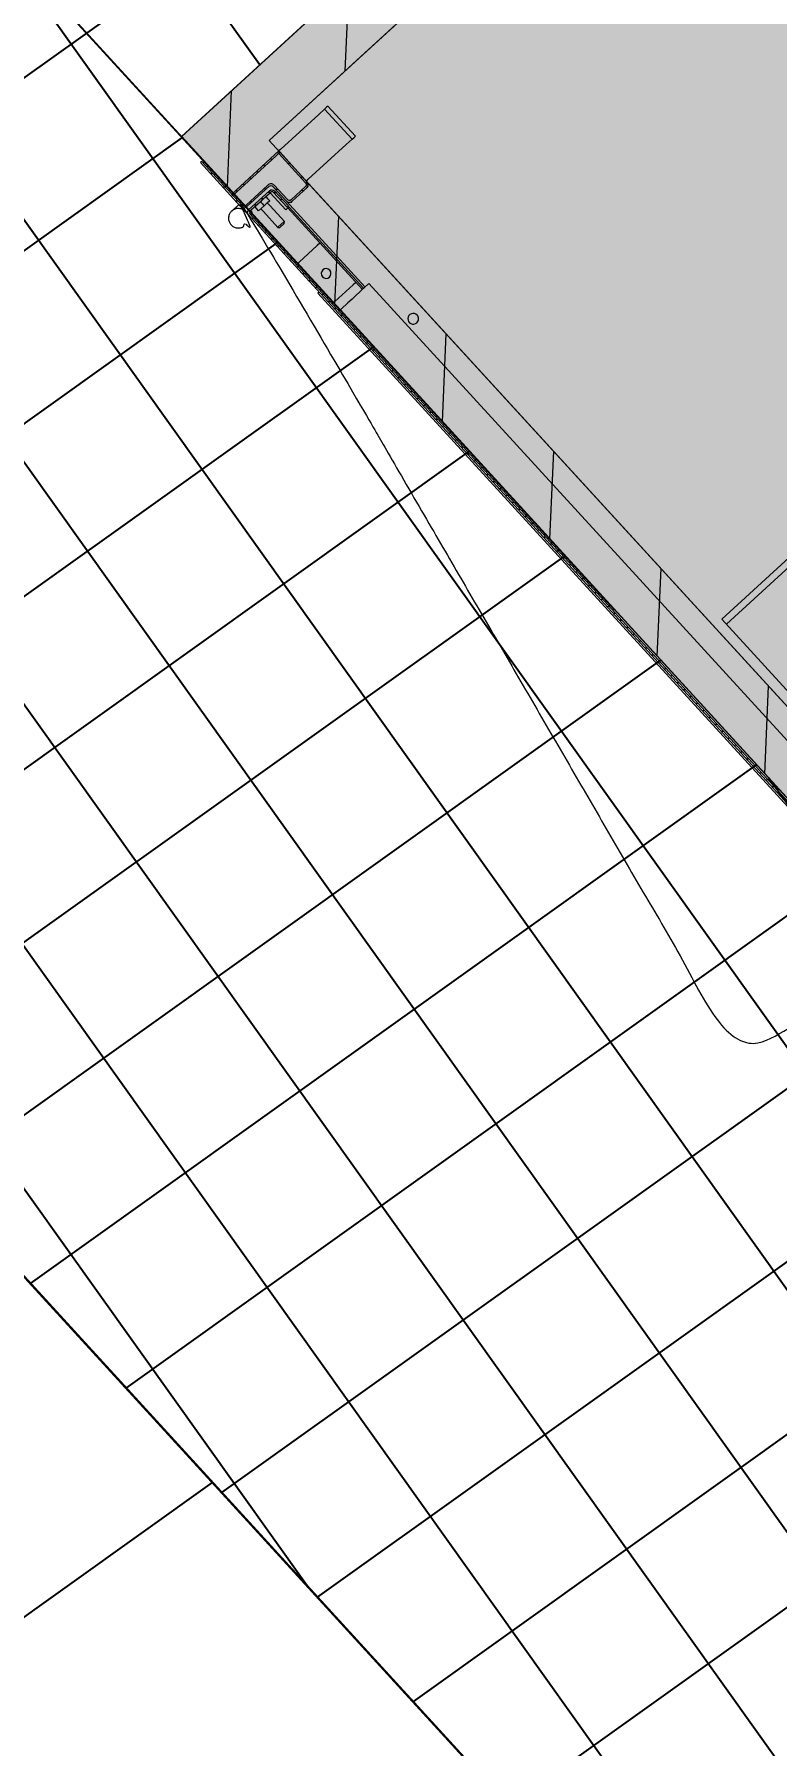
# Model space of a CAD drawing. Header units: metres. Extents: x 2302534 to 2308412, y 452340 to 454783.
# Drawn here: x 2308076.241 to 2308077.079, y 454479.165 to 454481.096 of the extents above; entities that cross this region are included whole.
import ezdxf

# ---------------------------------------------------------------- set-up
doc = ezdxf.new("R2010")
doc.units = ezdxf.units.M
for name, color, linetype in [('АД_серый', 250, 'Continuous'), ('ГП_здания', 7, 'Continuous'), ('ГП_ПЗМ', 7, 'Continuous'), ('ГП_Размеры проезд', 7, 'Continuous'), ('ПП_Дорога_Покрытия_Газон', 3, 'Continuous')]:
    doc.layers.add(name, color=color, linetype=linetype)
for name, color, linetype, lineweight in [('ГП_АД том 3.2.6', 250, 'Continuous', 40), ('ГП_Борт_БР100.20.8', 15, 'Continuous', 30), ('ГП_Контур здания', 250, 'Continuous', 40)]:
    doc.layers.add(name, color=color, linetype=linetype, lineweight=lineweight)
doc.layers.add('ГП_Штриховка отмостки', color=7, linetype='Continuous', true_color=0xfbfccf)
doc.styles.add('Ck_rus', font='isocpeur.ttf', dxfattribs={"width": 0.8, "oblique": 15, "height": 2.5})
doc.dimstyles.new('Ck_Линейный р-р', dxfattribs={"dimscale": 0, "dimtxt": 2.5, "dimasz": 1, "dimexe": 0.5, "dimexo": 0.5, "dimtad": 1, "dimzin": 1, "dimtxsty": 'Ck_rus', "dimblk": 'OBLIQUE', "dimcen": 0, "dimdle": 0.1, "dimadec": 0, "dimazin": 0, "dimtfac": 1, "dimtofl": 0, "dimtmove": 1, "dimatfit": 3, "dimfxl": 1, "dimarcsym": 0})
pattern_1 = [(315, (-32.67911558239845, 326.4517361504895), (0.1325825214724777, 0.1325825214724776), [])]

# ---------------------------------------------------------------- blocks, each defined once
blk = doc.blocks.new('АД 3.2.6')
at = {"layer": 'АД_серый'}
h = blk.add_hatch(dxfattribs=at)
h.set_pattern_fill('ANSI37', color=256, scale=0.25)
h.set_pattern_definition([(45, (-2306981.547548172, -453219.1040564558), (-0.5612660075668221, 0.5612660075668221), []), (135, (-2306981.547548172, -453219.1040564558), (-0.5612660075668221, -0.5612660075668221), [])])
edge = h.paths.add_edge_path()
edge.add_line((1447.454853040166, 1552.309207625396), (1448.993342189118, 1553.496323051746))
edge.add_line((1448.993342189118, 1553.496323051746), (1448.068976207171, 1554.677655998675))
edge.add_line((1448.068976207171, 1554.677655998675), (1446.517068812158, 1553.479917128919))
edge.add_arc((1539.264207246713, 1427.39880878001), 156.5198951261088, 126.3387527321787, 128.5976521573407)
edge.add_line((1441.619650802109, 1549.726312502695), (1440.286358835176, 1548.661001503293))
edge.add_line((1440.286358835176, 1548.661001503293), (1432.437758919317, 1542.427474732685))
edge.add_line((1432.437758919317, 1542.427474732685), (1424.532497577369, 1535.683233446325))
edge.add_line((1424.532497577369, 1535.683233446325), (1399.62438085489, 1514.544693585194))
edge.add_line((1399.62438085489, 1514.544693585194), (1338.628941953648, 1462.780261460226))
edge.add_line((1338.628941953648, 1462.780261460226), (1277.633627716452, 1411.015930665249))
edge.add_arc((2570.053925645072, -111.6977968080318), 1997.249939875698, 130.3233042678484, 132.4751140804625)
edge.add_line((1221.371130604297, 1361.415247290919), (1158.760474131442, 1304.093159574782))
edge.add_line((1158.760474131442, 1304.093159574782), (1121.881938925944, 1270.329663886223))
edge.add_line((1121.881938925944, 1270.329663886223), (1072.464701327029, 1225.086580126663))
edge.add_line((1072.464701327029, 1225.086580126663), (1074.583919865545, 1224.99317454308))
edge.add_line((1074.583919865545, 1224.99317454308), (1122.89484344935, 1269.223307512118))
edge.add_line((1122.89484344935, 1269.223307512118), (1159.773378654849, 1302.986803200678))
edge.add_line((1159.773378654849, 1302.986803200678), (1222.384035128168, 1360.308890916873))
edge.add_arc((2570.053925785702, -111.6977969651925), 1995.749940086286, 130.3233042815335, 132.4751140939099, ccw=False)
edge.add_line((1278.604277253617, 1409.872322569485), (1339.599524696823, 1461.636596676137))
edge.add_line((1339.599524696823, 1461.636596676137), (1400.594963598531, 1513.401028801105))
edge.add_line((1400.594963598531, 1513.401028801105), (1433.380012007896, 1541.224411068426))
edge.add_line((1433.380012007896, 1541.224411068426), (1441.268543222919, 1547.527284682845))
edge.add_line((1441.268543222919, 1547.527284682845), (1442.567646383308, 1548.565322835639))
edge.add_arc((1539.189932452515, 1427.497935878229), 154.8973155026733, 126.31552717981941, 128.5929061880581, ccw=False)
blk = doc.blocks.new('A$Cc85c39c8')
h = blk.add_hatch(color=1)
h.dxf.hatch_style = 1
h.paths.add_polyline_path([(40.51121578551828, 31.55108241987182), (45.58170047448948, 36.2602846515365), (42.19993559643626, 39.90233988361433), (37.12902352400124, 35.19397777877748)])
at = {"layer": 'ГП_Штриховка отмостки'}
h = blk.add_hatch(dxfattribs=at)
h.set_pattern_fill('ANSI37', color=8, scale=0.05, angle=-189.077979408546)
h.set_pattern_definition([(215.922020591454, (-2304838.715702966, -470413.0885560307), (0.0931360275646616, -0.1285583247770233), []), (305.9220205914539, (-2304838.715702966, -470413.0885560307), (0.128558324777023, 0.0931360275646616), [])])
h.paths.add_polyline_path([(40.45327658439055, 30.14330169017194), (46.99561853986233, 36.20718584296992), (42.25262851873412, 41.31523807306075), (35.71669467259198, 35.24580416700337)])
h.paths.add_polyline_path([(40.51102579943836, 31.55090597097296), (45.58170047448948, 36.2602846515365), (42.20018534455448, 39.90207091264892), (37.12890497315675, 35.19372560537886)], flags=16)
at = {"layer": 'ПП_Дорога_Покрытия_Газон'}
h = blk.add_hatch(dxfattribs=at)
h.set_pattern_fill('ANSI37', color=256, scale=0.15, angle=-9.07873099316971)
h.set_pattern_definition([(35.92126900683027, (-2304840.476473742, -470414.7234880657), (-0.2794030235297626, 0.3856786394686991), []), (125.9212690068301, (-2304840.476473742, -470414.7234880657), (-0.3856786394686991, -0.2794030235297626), [])])
h.paths.add_polyline_path([(31.80679666250944, 32.9824364244123), (41.57219145726412, 42.04804754944052), (46.99735295586288, 36.20879710651934), (40.4586560614407, 30.1375066266628), (35.71585637005046, 35.2464209428872), (34.24808704806492, 33.88431744131958), (37.58216437650844, 30.29362021497218), (30.61248172447085, 23.82204674865352), (27.2943626656197, 27.42767616017955), (25.08947756839916, 25.38119033561088), (26.41510894335806, 23.95335542829707), (26.59912590356544, 24.12334695865866), (28.09410397289321, 22.5063845536788), (26.69921981403604, 21.21673105104128), (25.20216329349205, 22.83222165692132), (25.38531104614958, 23.00204682303593), (24.06334717711434, 24.42877429019427), (19.6634955802001, 20.34454430721234), (24.3440535068512, 15.30204720114125), (17.33372789714485, 8.799555780016817), (12.65565388370305, 13.83893620257731), (6.425984020810574, 8.055089786474127), (9.351529918145388, 4.904368156974669), (0.5569829787127674, -3.260378968145232), (-3.04884798778221, 0.6238641829113476), (13.07458295533433, 15.59238233446376), (12.39427205640822, 16.32521171408007), (-4.462081200443208, 0.6763906624983065), (0.5044534718617797, -4.673618383996654), (15.52864902606234, 9.274058394134045), (17.32033615140244, 7.344083418953232), (48.41170692164451, 36.1561022423557), (41.62246535671875, 43.45919837558176), (31.12658134056256, 33.7151596727781)])
h.paths.add_polyline_path([(30.02727914554998, 32.69460360653466), (13.49357850151136, 17.34576319932239), (14.17390455910936, 16.6129206638434), (30.70770056173206, 31.96165835205466)], flags=17)
at = {"layer": 'ГП_Борт_БР100.20.8'}
blk.add_lwpolyline([(14.17414304520935, 16.61266377009451), (30.70750055555254, 31.96187379723415), (29.00677189184353, 33.7938869788195), (30.1060897144489, 34.81442621239694), (31.80679666250944, 32.98243642429588), (41.57219145726412, 42.04804754944052), (42.2515535177663, 41.31683086819248), (46.99486415693536, 36.20843334466917), (40.4586560614407, 30.1375066266628), (35.71573948487639, 35.24683314689901), (34.24802999245003, 33.8843788873055), (37.58216437650844, 30.29362021485577), (30.62048938637599, 23.82948211801704), (27.28635500464589, 27.42024079168914), (25.08962095109746, 25.38101496448508), (26.41481280932203, 23.95308186748298), (26.59912590356544, 24.12334695865866), (28.09410397289321, 22.5063845536788), (26.69921981403604, 21.21673105104128), (25.2018454563804, 22.83256464183796), (25.38531104614958, 23.00204682303593), (24.06334717711434, 24.42877429019427), (19.66345330281183, 20.34458985069068)], dxfattribs=at)
at = {"layer": 'ГП_Контур здания', "color": 250, "lineweight": 13, "ltscale": 100}
blk.add_lwpolyline([(40.51102579943836, 31.55090597097296), (45.58170047448948, 36.2602846515365), (42.19993559643626, 39.90233988361433), (37.12964026164264, 35.19331343244994)], close=True, dxfattribs=at)
at = {"layer": 'ПП_Дорога_Покрытия_Газон'}
blk.add_lwpolyline([(17.32033615140244, 7.344083418953232), (48.41170692164451, 36.1561022423557), (41.62246535671875, 43.45919837558176), (31.12658134056256, 33.7151596727781), (31.80679666250944, 32.9824364244123), (41.57219145726412, 42.04804754944052), (46.99735295586288, 36.20879710651934), (40.4586560614407, 30.1375066266628), (35.7153429761529, 35.24646296916762), (34.24808704806492, 33.88431744131958), (37.58216437650844, 30.29362021497218), (30.61248172447085, 23.82204674865352), (27.2943626656197, 27.42767616017955), (25.08947756839916, 25.38119033561088), (26.41510894335806, 23.95335542829707), (26.59912590356544, 24.12334695865866), (28.09410397289321, 22.5063845536788), (26.69921981403604, 21.21673105104128), (25.20216329349205, 22.83222165692132), (25.38531104614958, 23.00204682303593), (24.06334717711434, 24.42877429019427), (19.6634955802001, 20.34454430721234)], dxfattribs=at)
blk = doc.blocks.new('_Oblique')
at = {"color": 0, "linetype": 'ByBlock', "lineweight": -2}
blk.add_line((-0.5, -0.5), (0.5, 0.5), dxfattribs=at)
blk = doc.blocks.new('*D167')
at = {"layer": 'ГП_Размеры проезд', "color": 0, "lineweight": -2, "transparency": 16777216}
for p, q in [((2308076.896637651, 454480.4468186911), (2308072.546947104, 454485.1968237528)), ((2308070.464892113, 454482.9512545976), (2308072.752658758, 454485.0462159333)), ((2308074.682621065, 454478.4193920056), (2308070.332930518, 454483.1693970674))]:
    blk.add_line(p, q, dxfattribs=at)
at = {"layer": 'ГП_Размеры проезд', "color": 0, "lineweight": -2, "transparency": 16777216, "xscale": 0.5, "yscale": 0.5, "zscale": 0.5}
for p, rotation in [((2308072.715783729, 454485.0124486082), 42.48106376052677), ((2308070.501767142, 454482.9850219227), 222.4810637605268)]:
    blk.add_blockref('_Oblique', p, dxfattribs=dict(at, rotation=rotation))
at = {"layer": 'ГП_Размеры проезд', "color": 0, "lineweight": 25, "transparency": 16777216, "insert": (2308070.76459231, 454484.9206109886), "char_height": 1.25, "attachment_point": 5, "rotation": 42.48106376052677, "style": 'Ck_rus', "bg_fill": 3, "box_fill_scale": 1.1, "bg_fill_color": 9, "bg_fill_true_color": 13158600, "bg_fill_transparency": 0}
blk.add_mtext('3,00', dxfattribs=at)
blk = doc.blocks.new('*D169')
at = {"layer": 'ГП_Размеры проезд', "color": 0, "lineweight": -2, "transparency": 16777216}
for p, q in [((2308072.067494561, 454487.5179215339), (2308074.563887183, 454489.8039265471)), ((2308073.084534021, 454485.3501218593), (2308072.067494561, 454487.5179215339)), ((2308077.632808974, 454481.1236167842), (2308073.284447686, 454485.8721702545)), ((2308072.678908702, 454484.9786812839), (2308073.49015934, 454485.7215624348)), ((2308076.895308394, 454480.4482702835), (2308072.546947106, 454485.1968237537))]:
    blk.add_line(p, q, dxfattribs=at)
at = {"layer": 'ГП_Размеры проезд', "color": 0, "lineweight": -2, "transparency": 16777216, "xscale": 0.5, "yscale": 0.5, "zscale": 0.5}
for p, rotation in [((2308073.453284311, 454485.6877951096), 42.48106373808132), ((2308072.715783731, 454485.012448609), 222.4810637380813)]:
    blk.add_blockref('_Oblique', p, dxfattribs=dict(at, rotation=rotation))
at = {"layer": 'ГП_Размеры проезд', "color": 0, "lineweight": 25, "transparency": 16777216, "insert": (2308072.471507746, 454489.5827997644), "char_height": 1.25, "attachment_point": 5, "rotation": 42.481063738081325, "style": 'Ck_rus', "bg_fill": 3, "box_fill_scale": 1.1, "bg_fill_color": 9, "bg_fill_true_color": 13158600, "bg_fill_transparency": 0}
blk.add_mtext('1,00', dxfattribs=at)
blk = doc.blocks.new('*D170')
at = {"layer": 'ГП_Размеры проезд', "color": 0, "lineweight": -2, "transparency": 16777216}
for p, q in [((2308082.003496583, 454485.1165527882), (2308077.650451111, 454489.8702215378)), ((2308073.41640928, 454485.6540277848), (2308077.856162765, 454489.7196137182)), ((2308077.637493156, 454481.118501505), (2308073.284447684, 454485.8721702546))]:
    blk.add_line(p, q, dxfattribs=at)
at = {"layer": 'ГП_Размеры проезд', "color": 0, "lineweight": -2, "transparency": 16777216, "xscale": 0.5, "yscale": 0.5, "zscale": 0.5}
for p, rotation in [((2308077.819287736, 454489.6858463931), 42.48106375612834), ((2308073.453284309, 454485.6877951099), 222.4810637561283)]:
    blk.add_blockref('_Oblique', p, dxfattribs=dict(at, rotation=rotation))
at = {"layer": 'ГП_Размеры проезд', "color": 0, "lineweight": 25, "transparency": 16777216, "insert": (2308074.792102897, 454488.6086964753), "char_height": 1.25, "attachment_point": 5, "rotation": 42.48106375612835, "style": 'Ck_rus', "bg_fill": 3, "box_fill_scale": 1.1, "bg_fill_color": 9, "bg_fill_true_color": 13158600, "bg_fill_transparency": 0}
blk.add_mtext('5,92', dxfattribs=at)
blk = doc.blocks.new('КТП')
at = {"layer": 'ГП_здания', "lineweight": 13}
h = blk.add_hatch(dxfattribs=at)
h.set_pattern_fill('ANSI31', color=256, angle=180, style=0)
h.set_pattern_definition([(225, (1891.85587340155, 1265.748659996706), (2.245064030267286, -2.245064030267289), [])])
h.paths.add_polyline_path([(-24.42911558239938, 155.0517361504899), (-24.42911558239939, 97.05173615048989), (145.0708844176006, 97.05173615048992), (145.0708844176006, 155.0517361504899)], flags=16)
h.paths.add_polyline_path([(-26.17911558239938, 156.8017361504899), (-26.17911558239939, 95.30173615048989), (146.8208844176006, 95.3017361504899), (146.8208844176006, 156.8017361504899)])
h = blk.add_hatch(dxfattribs=at)
h.set_pattern_fill('МЕТАЛЛ', color=256, scale=0.375, angle=-45.00000000000001, style=0, pattern_type=0)
h.set_pattern_definition([(315, (-32.67911558239845, 326.4517361504895), (0.2651650429449554, 0.2651650429449552), [])])
h.paths.add_polyline_path([(-24.42911558239825, 154.6017361504882), (-24.47911558239821, 154.6017361504882), (-24.47911558239821, 153.4767361504882), (-24.4984489157315, 153.4264746122881), (-24.54648150832418, 153.4021256893384), (-24.55411558239826, 153.4017361504884), (-25.10411558239821, 153.4017361504884), (-25.15437712059816, 153.4210694838216), (-25.1787260435483, 153.4691020764139), (-25.17911558239814, 153.4767361504882), (-25.17911558239826, 154.0267361504884), (-25.19871558239811, 154.0939361504884), (-25.2513690223982, 154.1400622304882), (-25.30411558239825, 154.1517361504884), (-26.15411558239816, 154.1517361504884), (-26.20437712059811, 154.1710694838216), (-26.22872604354825, 154.2191020764139), (-26.22911558239821, 154.2267361504882), (-26.22911558239821, 155.9017361504884), (-26.27911558239816, 155.9017361504884), (-26.27911558239816, 154.2267361504882), (-26.25951558239819, 154.1595361504883), (-26.20686214239822, 154.1134100704885), (-26.15411558239816, 154.1017361504882), (-25.30411558239825, 154.1017361504882), (-25.25385404419831, 154.0824028171551), (-25.22950512124805, 154.0343702245623), (-25.22911558239821, 154.0267361504884), (-25.22911558239821, 153.4767361504882), (-25.20951558239813, 153.4095361504883), (-25.15686214239816, 153.3634100704885), (-25.10411558239821, 153.3517361504882), (-24.55411558239826, 153.3517361504882), (-24.48691558239818, 153.3713361504883), (-24.44078950239816, 153.4239895904884), (-24.42911558239814, 153.4767361504882)])
h = blk.add_hatch(dxfattribs=at)
h.set_pattern_fill('МЕТАЛЛ', color=256, scale=0.375, angle=-45.00000000000001, style=0, pattern_type=0)
h.set_pattern_definition(pattern_1)
h.paths.add_polyline_path([(-26.22911558239821, 154.6517361504879), (-26.22911558239821, 154.6017361504882), (-24.42911558239825, 154.6017361504882), (-24.42911558239825, 154.6517361504879)])
h = blk.add_hatch(dxfattribs=at)
h.set_pattern_fill('МЕТАЛЛ', color=256, scale=0.375, angle=-45.00000000000001, style=0, pattern_type=0)
h.set_pattern_definition(pattern_1)
h.paths.add_polyline_path([(-25.37911558239819, 154.0017361504892), (-26.17911558239825, 154.0017361504892), (-26.23844306338299, 153.9822361504894), (-26.27463282678377, 153.9313411504895), (-26.27911558239816, 153.9017361504893), (-26.27911558239817, 126.2517361504892), (-26.25961558239829, 126.1924086695044), (-26.20872058239821, 126.1562189061037), (-26.17911558239826, 126.1517361504893), (-25.32911558239824, 126.1517361504893), (-25.28988549190627, 126.1327361504891), (-25.27911558239817, 126.1017361504891), (-25.27911558239817, 125.5267361504893), (-25.22911558239822, 125.5267361504893), (-25.22911558239822, 126.1017361504891), (-25.24861558239821, 126.161063631474), (-25.29951058239818, 126.1972533948747), (-25.32911558239824, 126.2017361504895), (-26.17911558239826, 126.2017361504895), (-26.21834567289012, 126.2207361504893), (-26.22911558239822, 126.2517361504892), (-26.22911558239821, 153.9017361504893), (-26.2101155823982, 153.9409662409812), (-26.17911558239825, 153.9517361504895), (-25.37911558239819, 153.9517361504895), (-25.33988549190633, 153.9327361504893), (-25.32911558239823, 153.9017361504893), (-25.32911558239823, 153.3267361504895), (-25.27911558239817, 153.3267361504895), (-25.27911558239817, 153.9017361504893), (-25.29861558239827, 153.9610636314742), (-25.34951058239824, 153.9972533948748)])
for p, q in [((-24.42911558239939, 155.0517361504899), (145.0708844176006, 155.0517361504899)), ((-22.67911558239871, 154.6517361504884), (-22.67911558239871, 153.5017361504883)), ((-26.55411558239621, 154.3017361504876), (-26.27911558239623, 154.3017361504876)), ((-26.27911558239816, 154.2267361504914), (-26.27911558239816, 153.9017361504893)), ((-26.17594160247643, 154.1017361504914), (-26.17755997221957, 154.103954390499)), ((-25.98099058239814, 153.9517361504895), (-25.99168340712902, 153.9488710167379)), ((-25.57724058239819, 153.9517361504895), (-25.56654775766742, 153.9488710167379)), ((-25.5666155823983, 153.9488891903197), (-25.5666155823983, 153.9400806649)), ((-25.2291155823981, 150.1767361504894), (-25.2291155823981, 153.4767361504914)), ((-25.12756003937136, 153.3539544033219), (-25.12594160247648, 153.3517361504914)), ((-24.53067119257355, 153.3539543905035), (-24.53228956231988, 153.3517361504914))]:
    blk.add_line(p, q, dxfattribs=at)
for points in [[(-26.17911558239938, 156.8017361504899), (-26.17911558239939, 95.30173615048989), (146.8208844176006, 95.3017361504899), (146.8208844176006, 156.8017361504899)], [(-24.42911558239938, 155.0517361504899), (-24.42911558239939, 97.05173615048989), (145.0708844176006, 97.05173615048992), (145.0708844176006, 155.0517361504899)], [(-24.42911558239814, 154.6017361504914), (-26.22911558239821, 154.6017361504909), (-26.22911558239821, 154.6517361504879), (-24.42911558239871, 154.6517361504884)], [(-24.12623499017131, 136.4733300849926), (9.364279097317196, 136.4733300849926), (9.364279097317194, 133.4733300849926), (-24.12623499017131, 133.4733300849926)]]:
    blk.add_lwpolyline(points, close=True, dxfattribs=at)
for points in [[(-25.30411558239825, 154.1017361504884, -0.4142135623730951), (-25.2291155823981, 154.0267361504911), (-25.22911558239821, 153.4767361504882, 0.4142135623730951), (-25.10411558239821, 153.3517361504882), (-24.55411558239814, 153.3517361504914, 0.4142135623730951), (-24.42911558239825, 153.4767361504882), (-24.42911558239814, 154.6017361504914), (-24.47911558239809, 154.6017361504914), (-24.47911558239809, 153.4767361504914, -0.4142135623730951), (-24.55411558239826, 153.4017361504884), (-25.10411558239821, 153.4017361504882, -0.4142135623730951), (-25.17911558239814, 153.4767361504914), (-25.17911558239826, 154.0267361504884, 0.4142135623730951), (-25.30411558239825, 154.1517361504884), (-26.15411558239816, 154.1517361504882, -0.4142135623730951), (-26.22911558239821, 154.2267361504914), (-26.22911558239821, 155.9017361504911), (-26.27911558239816, 155.9017361504911), (-26.27911558239816, 154.2267361504882, 0.4142135623730951), (-26.15411558239816, 154.1017361504882)], [(-25.77911558239816, 151.3392361504895, 0.9999999999999998), (-25.77911558239816, 151.0642361504895, 0.9999999999999998)], [(-24.82911558239812, 148.4517361504914, 0.4142135623730951), (-24.67911558239813, 148.6017361504914, 2.414213562373094)]]:
    blk.add_lwpolyline(points, format="xyb", close=True, dxfattribs=at)
for points in [[(-24.42911558239871, 153.5017361504879), (-24.35411558239866, 153.5017361504883), (-22.90411558239873, 153.5017361504883), (-22.67911558239871, 153.5017361504883), (-22.60411558239866, 153.5017361504883), (-22.55411558239871, 153.5017361504883), (-22.55411558239871, 154.6517361504884), (-22.60411558239866, 154.6517361504884), (-22.67911558239871, 154.6517361504884), (-22.90411558239873, 154.6517361504884), (-24.35411558239866, 154.6517361504884), (-24.42911558239871, 154.6517361504884)], [(-26.15411558239816, 154.1017361504914), (-26.19049228252857, 154.1017361504914), (-26.19630083043456, 154.1065336952233), (-26.19643281896015, 154.1066436456499), (-26.19669663602065, 154.106863546503), (-26.19722362556706, 154.1073033482098), (-26.19827498946279, 154.1081829516288), (-26.20036696127716, 154.1099421585077), (-26.20187874069813, 154.1112212998878)], [(-25.98758797848245, 153.9499683835365), (-26.15411558239816, 153.9499683835365), (-26.15411558239816, 153.8767361504892), (-26.17911558239825, 153.8767361504892), (-26.22911558239821, 153.8767361504892)], [(-25.77911558239816, 153.7917361504892), (-25.99161558239825, 153.7917361504892), (-25.99161558239825, 153.9400806649), (-25.99161558239825, 153.9488891799865)], [(-25.57064318631387, 153.9499683835365), (-25.40411558239794, 153.9499683835365), (-25.40411558239794, 153.2999683835364), (-25.37911558239819, 153.2999683835364), (-25.32911558239823, 153.2999683835364)], [(-25.32911558239823, 150.1767361504894), (-25.32911558239823, 153.2999683835364), (-25.27911558239793, 153.2999683835364), (-25.27911558239817, 150.1767361504894)], [(-25.15187675400796, 153.3612204784499), (-25.14049228252861, 153.3517361504914), (-25.10411558239821, 153.3517361504914)], [(-24.50635242399016, 153.3612212999328), (-24.51206237590429, 153.3564237448745), (-24.51219447048629, 153.3563137944466), (-24.51245881781301, 153.3560938935907), (-24.51298814042457, 153.3556540918789), (-24.51404925993541, 153.3547744884554), (-24.51618109575338, 153.3530152816079), (-24.51773888226763, 153.3517361504914), (-24.55411558239814, 153.3517361504914)], [(-25.32911558239823, 151.9517361504895), (-25.42911558239826, 151.9517361504895), (-26.12911558239819, 151.9517361504895), (-26.22911558239821, 151.9517361504895)], [(-26.27911558239816, 150.9517361504895), (-26.32911558239823, 150.9517361504895), (-26.32911558239824, 129.2017361504895), (-26.27911558239817, 129.2017361504895)], [(-25.32911558239823, 150.4517361504895), (-25.42911558239826, 150.4517361504895), (-26.12911558239819, 150.4517361504895), (-26.22911558239821, 150.4517361504895)], [(-26.22911558239822, 129.9767361504891), (-25.93518159957615, 129.9767361504896), (-25.88214859098719, 129.9767361504896), (-25.72482626051681, 129.9767361504896), (-25.58340490427953, 129.9767361504896), (-25.42608257380915, 129.9767361504896), (-25.3730495652202, 129.9767361504896), (-25.07911558239813, 129.9767361504896), (-25.07911558239812, 150.1767361504894), (-25.37304956522019, 150.1767361504894), (-25.42608257380914, 150.1767361504894), (-25.58340490427952, 150.1767361504894), (-25.72482626051681, 150.1767361504894), (-25.88214859098719, 150.1767361504894), (-25.93518159957614, 150.1767361504894), (-26.22911558239821, 150.1767361504894)], [(9.364279097317196, 136.2783300849926), (-24.12623499017131, 136.2783300849926)]]:
    blk.add_lwpolyline(points, dxfattribs=at)
for points in [[(-26.22911558239827, 126.2517361504892, 0.4142135623730951), (-26.17911558239826, 126.2017361504895), (-25.32911558239824, 126.2017361504891, -0.4142135623730951), (-25.22911558239824, 126.1017361504891), (-25.22911558239822, 125.5267361504893), (-25.27911558239817, 125.5267361504893), (-25.27911558239824, 126.1017361504891, 0.4142135623730951), (-25.32911558239824, 126.1517361504891), (-26.17911558239826, 126.1517361504893, -0.4142135623730951), (-26.27911558239826, 126.2517361504892), (-26.27911558239816, 153.9017361504893, -0.4142135623730951), (-26.17911558239825, 154.0017361504893), (-25.37911558239819, 154.0017361504892, -0.4142135623730951), (-25.27911558239818, 153.9017361504893), (-25.27911558239817, 153.3267361504895), (-25.32911558239823, 153.3267361504895), (-25.32911558239819, 153.9017361504893, 0.4142135623730951), (-25.37911558239819, 153.9517361504895), (-26.17911558239825, 153.9517361504893, 0.4142135623730951), (-26.22911558239826, 153.9017361504893), (-26.22911558239822, 126.2517361504892), (-25.27911558239646, 126.2517361504892)], [(-25.90411558239817, 153.0817361504896), (-25.8641155823982, 153.0417361504897), (-25.85272774171995, 153.0417361504897), (-25.69411558239824, 153.0417361504897), (-25.65411558239816, 153.0817361504896), (-25.67086240692515, 153.0817361504896), (-25.88736875787129, 153.0817361504896), (-25.90411558239817, 153.0817361504896), (-25.90411558239817, 153.6817361504891), (-25.90411558239817, 153.7817361504894, 0.4142135623736278), (-25.91411558239816, 153.7917361504894)], [(-25.65411558239816, 153.0817361504896), (-25.65411558239816, 153.6817361504891), (-25.65411558239816, 153.7817361504894, -0.4142135623736278), (-25.64411558239817, 153.7917361504894)], [(-24.42911558239814, 153.4767361504914), (-24.42911558239816, 98.62673615049152, 0.4142135623730951), (-24.55411558239827, 98.75173615048789)]]:
    blk.add_lwpolyline(points, format="xyb", dxfattribs=at)
blk.add_rational_spline([(-26.27911558239621, 154.026736150488), (-26.27911558239621, 154.3017361489624), (-26.55411558239621, 154.3017361489624), (-26.82911558239621, 154.3017361489624), (-26.82911558239621, 154.026736150488), (-26.82911558239621, 153.7517361520135), (-26.55411558239621, 153.7517361520135), (-26.41661558239622, 153.7517361504879), (-26.27911558239623, 153.7517361504879), (-29.1729346036957, 140.5077211848793), (-32.06675362499665, 127.2637062177459), (-29.31993576652384, 126.0410173046178), (-26.31329950114962, 126.0517361504853), (-29.31993576652308, 126.0624549963583), (-32.06675362499665, 124.8397660832302), (-29.17293460369571, 111.5957511160968), (-26.27911558239477, 98.35173614896348), (-26.41661558239623, 98.35173615048825), (-26.55411558239622, 98.35173615048825), (-26.82911558239622, 98.35173614896262), (-26.82911558239622, 98.07673615048816), (-26.82911558239622, 97.8017361520137), (-26.55411558239622, 97.80173615201372), (-26.27911558239622, 97.8017361520137), (-26.27911558239623, 98.07673615048816)], [1, 0.7071067811865476, 1, 0.7071067811865476, 1, 0.7071067811865476, 1, 1, 1, 1, 1, 0.9777841399754184, 1, 0.977784139975429, 1, 1, 1, 1, 1, 0.7071067811865476, 1, 0.7071067811865476, 1, 0.7071067811865476, 1], degree=2, knots=[0, 0, 0, 1.570796326794896, 1.570796326794896, 3.141592653589793, 3.141592653589793, 4.712388980384689, 4.712388980384689, 5.712388980384689, 5.712388980384689, 6.712388980384689, 6.712388980384689, 7.134750041562894, 7.134750041562894, 7.557111102740996, 7.557111102740996, 8.557111102740995, 8.557111102740995, 9.557111102740995, 9.557111102740995, 11.12790742953589, 11.12790742953589, 12.69870375633079, 12.69870375633079, 14.26950008312569, 14.26950008312569, 14.26950008312569], dxfattribs=at)
blk.add_open_spline([(-25.77911558239816, 153.9400806649001), (-25.77911558239816, 153.8906324934298), (-25.77911558239816, 153.8411843219595), (-25.77911558239816, 153.7917361504892), (-25.70828224906484, 153.7917361504893), (-25.63744891573151, 153.7917361504894), (-25.56661558239819, 153.7917361504896), (-25.56661558239823, 153.8411843219597), (-25.56661558239827, 153.8906324934299), (-25.56661558239831, 153.9400806649), (-25.57473401517882, 153.9413364361371), (-25.59106921188379, 153.9436491012939), (-25.61202408046757, 153.9459503699822), (-25.62936446089384, 153.947366780867), (-25.64303802006941, 153.9481987323547), (-25.65706446903255, 153.9487352013729), (-25.67114628668537, 153.9489421649286), (-25.68521218194519, 153.9488159540324), (-25.69936356979031, 153.948357231548), (-25.71361110535793, 153.9475639109341), (-25.72777938681816, 153.9464569111114), (-25.74941274489493, 153.9443172582582), (-25.7665326359645, 153.9420274035874), (-25.77911558239816, 153.9400806649), (-25.79156559346939, 153.9420066864218), (-25.80831496667486, 153.9442559454473), (-25.82955507806196, 153.9463711954922), (-25.84312128533145, 153.9474583566207), (-25.85723467995194, 153.9482841923041), (-25.87166237261545, 153.9487900461795), (-25.88599866997936, 153.948945639293), (-25.90015399932668, 153.9487602415434), (-25.91419481152548, 153.9482481934069), (-25.92814621474554, 153.9474211315596), (-25.94599055826518, 153.9459771803804), (-25.96710528585891, 153.9436565606774), (-25.9836429203823, 153.9413140348688), (-25.99161558239825, 153.9400806649)], degree=3, knots=[0, 0, 0, 0, 1, 1, 1, 2, 2, 2, 3, 3, 3, 4.85854188342387, 6.704581469416343, 7.662724112605206, 8.66112364309236, 9.67269863126344, 10.67571821631976, 11.65421235438674, 12.63131026804574, 13.62244621017588, 14.59164904897848, 15.52448195345134, 18, 18, 18, 20.63319069838721, 21.54486844208685, 22.49688419942599, 23.50557091327102, 24.53335110400568, 25.55230404053693, 26.54194952981973, 27.53165018397441, 28.52651705078265, 29.49730788092186, 31.31188792800787, 33, 33, 33, 33], dxfattribs=at)

msp = doc.modelspace()

# ---------------------------------------------------------------- hatches: boundary and pattern name
at = {"layer": 'ГП_ПЗМ'}
h = msp.add_hatch(dxfattribs=at)
h.set_pattern_fill('ANSI31', color=1, angle=5156.620156177408, style=0)
h.set_pattern_definition([(161.620156177409, (0, 0), (-1.001125794145185, -3.01303371111197), [])])
h.paths.add_polyline_path([(2308087.546368007, 454486.7537011815), (2308090.113307504, 454484.08178866), (2308089.946745881, 454479.403197092), (2308084.866990538, 454481.9895232577), (2308081.510518429, 454485.6549011354), (2308078.268615711, 454486.7536998816), (2308080.957684005, 454489.2156718815), (2308081.295686681, 454488.8470017869), (2308083.557329347, 454490.9205121803)])
h.paths.add_polyline_path([(2308074.577349546, 454464.835846258), (2308076.642817655, 454466.7537038381), (2308077.850968671, 454467.8773215658)], flags=17)
h.paths.add_polyline_path([(2308038.291761858, 454442.696528777), (2308034.578082175, 454446.7529046432), (2308039.022085291, 454446.7537041454), (2308038.079191532, 454445.8904132421), (2308039.632488483, 454444.1941619097), (2308042.427592327, 454446.7537037659), (2308051.009220781, 454446.7537032977), (2308042.157774314, 454438.4622397491), (2308036.662113376, 454438.752742378), (2308036.132158594, 454439.3618550958), (2308035.474726548, 454440.1174860178)])
h.paths.add_polyline_path([(2308080.497025413, 454477.9957982775), (2308084.866990538, 454481.9895232577), (2308081.510518429, 454485.6549011354), (2308077.144515005, 454481.6568498511)], flags=16)
h.paths.add_polyline_path([(2308073.454990577, 454478.2792834751), (2308074.577350259, 454477.0536298096), (2308080.497025413, 454477.9957982775), (2308077.144515005, 454481.5451226133), (2308077.328266499, 454485.8927647265), (2308056.423789121, 454466.7537052673), (2308077.850968671, 454467.8773215658), (2308089.946745881, 454479.403197092), (2308084.290502292, 454481.4626688222), (2308080.497025413, 454477.9957982775), (2308074.577350927, 454475.3748547617), (2308069.882241083, 454471.075433047), (2308067.923736237, 454473.2141847199)])
h.paths.add_polyline_path([(2308054.577352159, 454465.0632029806), (2308034.578082175, 454446.7529046432), (2308039.022085291, 454446.7537041454), (2308045.454738589, 454452.6432871661), (2308047.00749427, 454450.9476269167), (2308042.427592327, 454446.7537037659), (2308051.009220781, 454446.7537032977), (2308054.577350586, 454450.0574637379), (2308054.577351726, 454460.4529994422), (2308054.302532084, 454460.7533955306), (2308054.577351768, 454461.0042822215)])
h.paths.add_polyline_path([(2308058.952790456, 454450.4795994847), (2308054.577350586, 454450.0574637379), (2308054.577351726, 454460.4529994422), (2308057.601084447, 454457.1478591165), (2308062.070076045, 454461.2407450261), (2308058.776702782, 454464.8379278386), (2308054.577351768, 454461.0042822215), (2308054.577352159, 454465.0632029806), (2308056.423789121, 454466.7537052673), (2308077.850968671, 454467.8773215658), (2308074.577349546, 454464.835846258), (2308058.952919398, 454450.47971796)])
h.paths.add_polyline_path([(2308080.497025413, 454477.9957982775), (2308084.866990538, 454481.9895232577), (2308081.510518429, 454485.6549011354), (2308077.144515005, 454481.6568498511)], flags=17)
h.paths.add_polyline_path([(2308064.748132371, 454468.6870246313), (2308065.896906663, 454467.4300268083), (2308066.931425373, 454468.3733022004), (2308065.784490027, 454469.6311809536)], flags=16)

# ---------------------------------------------------------------- block references
at = {"layer": 'ГП_АД том 3.2.6'}
msp.add_blockref('АД 3.2.6', (2306959.993951246, 453221.759960641), dxfattribs=at)
at = {"layer": 'ГП_здания', "rotation": 359.6033728621314}
msp.add_blockref('A$Cc85c39c8', (2308039.035374221, 454446.0456419022), dxfattribs=at)

# ---------------------------------------------------------------- next in the draw order: dimensions: what is measured, and where the dimension line sits
at = {"layer": 'ГП_Размеры проезд', "lineweight": 25}
dim = msp.add_linear_dim(base=(2308072.715783729, 454485.0124486082), p1=(2308074.85145769, 454478.2350168609), p2=(2308077.065474277, 454480.2624435464), angle=42.4810637528861, dimstyle='Ck_Линейный р-р', override={"dimgap": 1, "dimtfill": 1}, dxfattribs=at)
dim.commit()
dim.dimension.update_dxf_attribs({"geometry": '*D167', "text_midpoint": (2308071.608775436, 454483.998735265), "dimtype": 161})

# ---------------------------------------------------------------- next in the draw order: dimensions: what is measured, and where the dimension line sits
dim = msp.add_linear_dim(base=(2308073.453284311, 454485.6877951096), p1=(2308077.064145019, 454480.2638951388), p2=(2308077.801645599, 454480.9392416396), angle=42.481063717603185, dimstyle='Ck_Линейный р-р', override={"dimgap": 1, "dimtfill": 1}, dxfattribs=at)
dim.commit()
dim.dimension.update_dxf_attribs({"geometry": '*D169', "text_midpoint": (2308072.43624485, 454487.855594784), "dimtype": 161})

# ---------------------------------------------------------------- next in the draw order: dimensions: what is measured, and where the dimension line sits
dim = msp.add_aligned_dim(p1=(2308077.806329781, 454480.93412636), p2=(2308082.172333208, 454484.9321776434), distance=6.445647482040334, dimstyle='Ck_Линейный р-р', override={"dimgap": 1, "dimtfill": 1}, dxfattribs=at)
dim.commit()
dim.dimension.update_dxf_attribs({"geometry": '*D170', "text_midpoint": (2308074.792102897, 454488.6086964753)})

# ---------------------------------------------------------------- next in the draw order: linework, layer by layer
at = {"layer": 'ГП_ПЗМ', "color": 250, "lineweight": 13, "ltscale": 100}
msp.add_lwpolyline([(2308079.763837182, 454477.3153586228), (2308084.866990538, 454481.9895232575), (2308081.510518429, 454485.6549011352), (2308076.407746842, 454480.9810860955)], close=True, dxfattribs=at)

# ---------------------------------------------------------------- next in the draw order: block references
at = {"xscale": 0.04, "yscale": 0.04, "zscale": 0.04, "rotation": 42.48106375933434}
msp.add_blockref('КТП', (2308081.415660964, 454477.062455724), dxfattribs=at)

doc.saveas('drawing.dxf')
